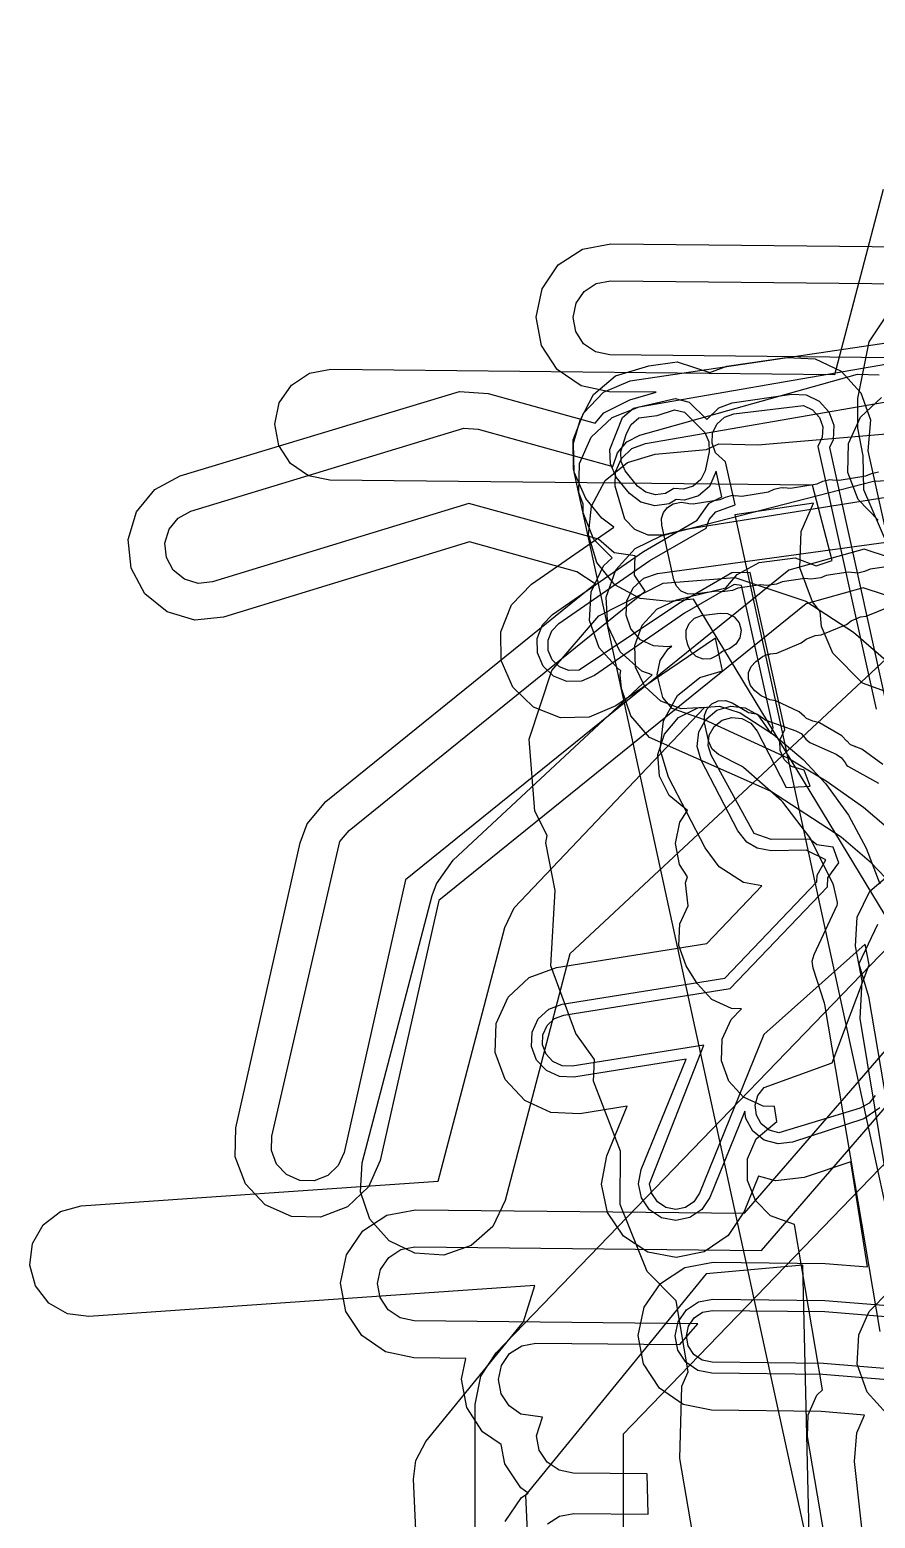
# Model space of a CAD drawing. Header units: metres. Extents: x 17722 to 17999, y 13535 to 15917.
# Drawn here: x 17723.87 to 17746.73, y 15858.62 to 15898.85 of the extents above; entities that cross this region are included whole.
import ezdxf

# ---------------------------------------------------------------- set-up
doc = ezdxf.new("R2010")
doc.units = ezdxf.units.M
doc.layers.add('AI_GREENING_EXCLUSIONS', color=1, linetype='Continuous')
doc.layers.add('AI_GREENING_LAWN', color=82, linetype='Continuous')

msp = doc.modelspace()

# ---------------------------------------------------------------- linework, layer by layer
at = {"layer": 'AI_GREENING_EXCLUSIONS'}
for points in [[(17754.717, 15784.733), (17753.228, 15819.642), (17738.571, 15886.985), (17738.557, 15887.765), (17738.842, 15888.491), (17739.384, 15889.053), (17740.1, 15889.364), (17750.784, 15890.946), (17750.784, 15893.803), (17750.936, 15894.568), (17751.37, 15895.217), (17752.018, 15895.651), (17752.784, 15895.803), (17753.549, 15895.651), (17754.198, 15895.217), (17754.632, 15894.568), (17754.784, 15893.803), (17754.784, 15891.537), (17773.078, 15894.237), (17813.196, 15898.851)], [(17734.589, 15852.207), (17734.246, 15859.676), (17734.307, 15860.177), (17734.582, 15860.694), (17737.22, 15863.926), (17737.521, 15864.906), (17725.473, 15864.069), (17724.892, 15864.143), (17724.384, 15864.434), (17724.026, 15864.897), (17723.872, 15865.462), (17723.947, 15866.042), (17724.237, 15866.55), (17724.7, 15866.908), (17725.265, 15867.062), (17734.911, 15867.732), (17736.711, 15874.59), (17736.968, 15875.116), (17742.109, 15880.537), (17741.477, 15880.5), (17740.927, 15880.701), (17740.496, 15881.096), (17740.249, 15881.627), (17740.224, 15882.212), (17740.425, 15882.761), (17740.82, 15883.193), (17741.351, 15883.44), (17742.686, 15883.765), (17742.993, 15884.131), (17743.587, 15884.455), (17744.564, 15884.581), (17745.133, 15884.362), (17745.564, 15884.505), (17745.033, 15886.54), (17731.98, 15886.676), (17731.407, 15886.796), (17730.924, 15887.126), (17730.604, 15887.616), (17730.496, 15888.191), (17730.616, 15888.764), (17730.946, 15889.247), (17731.436, 15889.567), (17732.011, 15889.676), (17745.638, 15889.534), (17746.953, 15894.544)], [(17748.13, 15883.198), (17746.403, 15883.77), (17744.859, 15883.336), (17734.929, 15875.315), (17733.342, 15868.287), (17733.025, 15867.574), (17732.459, 15867.036), (17731.731, 15866.756), (17730.951, 15866.776), (17730.238, 15867.094), (17729.7, 15867.659), (17729.42, 15868.388), (17729.441, 15869.168), (17731.18, 15876.874), (17731.375, 15877.39), (17731.875, 15877.989), (17739.158, 15883.873), (17738.664, 15884.203), (17735.758, 15885.007), (17729.108, 15882.97), (17728.332, 15882.891), (17727.585, 15883.116), (17726.98, 15883.609), (17726.61, 15884.297), (17726.532, 15885.073), (17726.756, 15885.82), (17727.25, 15886.425), (17727.937, 15886.795), (17735.485, 15889.075), (17736.264, 15889.018), (17739.153, 15888.218), (17739.394, 15888.499), (17740.09, 15888.853), (17740.801, 15889.053), (17739.538, 15889.066), (17738.774, 15889.226), (17738.13, 15889.666), (17737.703, 15890.32), (17737.559, 15891.087), (17737.719, 15891.85), (17738.159, 15892.495), (17738.813, 15892.921), (17739.58, 15893.066), (17747.528, 15892.983)], [(17747.199, 15889.986), (17739.548, 15890.066), (17739.166, 15890.146), (17738.844, 15890.366), (17738.631, 15890.693), (17738.559, 15891.076), (17738.639, 15891.458), (17738.859, 15891.78), (17739.186, 15891.994), (17739.569, 15892.066), (17747.518, 15891.983)], [(17747.067, 15884.908), (17746.42, 15886.417), (17746.404, 15887.337), (17746.255, 15888.087), (17746.255, 15888.889), (17746.559, 15890.42), (17747.427, 15891.717)], [(17747.506, 15864.934), (17746.316, 15872.128), (17746.376, 15873.146), (17746.194, 15874.083), (17746.238, 15874.862), (17746.577, 15875.565), (17747, 15875.931), (17746.626, 15876.321), (17745.803, 15877.031), (17743.898, 15878.27), (17740.628, 15879.72), (17740.117, 15880.31), (17739.871, 15881.05), (17739.83, 15881.42), (17739.853, 15881.532), (17739.782, 15881.566), (17739.261, 15882.146), (17739.001, 15882.882), (17739.043, 15883.662), (17739.38, 15884.366), (17739.613, 15884.574), (17739.123, 15885.073), (17738.83, 15885.796), (17738.832, 15886.032), (17738.712, 15886.345), (17738.733, 15887.125), (17739.05, 15887.838), (17739.616, 15888.375), (17740.345, 15888.655), (17754.918, 15891.178)], [(17746.502, 15857.138), (17746.164, 15860.153), (17746.231, 15860.931), (17746.437, 15861.409), (17745.263, 15861.507), (17742.301, 15861.537), (17741.537, 15861.698), (17740.892, 15862.138), (17740.466, 15862.791), (17740.321, 15863.558), (17740.482, 15864.322), (17740.922, 15864.966), (17741.575, 15865.393), (17742.342, 15865.537), (17745.376, 15865.506), (17746.52, 15865.416), (17746.07, 15868.251), (17744.801, 15867.834), (17744.026, 15867.74), (17743.568, 15867.867), (17743.181, 15866.915), (17742.752, 15866.263), (17742.106, 15865.824), (17741.342, 15865.667), (17740.576, 15865.814), (17739.924, 15866.242), (17739.485, 15866.888), (17739.328, 15867.652), (17739.475, 15868.419), (17740.018, 15869.758), (17738.739, 15869.553), (17737.96, 15869.582), (17737.25, 15869.907), (17736.72, 15870.48), (17736.448, 15871.211), (17736.478, 15871.991), (17736.803, 15872.7), (17737.375, 15873.231), (17738.107, 15873.502), (17742.172, 15874.154), (17743.661, 15875.712), (17743.163, 15875.803), (17742.508, 15876.226), (17742.125, 15876.74), (17741.134, 15878.647), (17740.916, 15879.397), (17741.002, 15880.172), (17741.378, 15880.856), (17741.986, 15881.344), (17742.601, 15881.523), (17742.404, 15882.411), (17739.71, 15880.58), (17738.995, 15880.269), (17738.214, 15880.256), (17737.488, 15880.543), (17736.928, 15881.085), (17736.617, 15881.801), (17736.604, 15882.581), (17736.89, 15883.307), (17737.433, 15883.868), (17739.656, 15885.408), (17739.334, 15885.651), (17738.907, 15886.183), (17738.59, 15886.896), (17738.571, 15887.676), (17738.754, 15888.298), (17739.11, 15888.992), (17739.705, 15889.497), (17740.603, 15889.771), (17741.376, 15889.879), (17742.254, 15889.591), (17742.715, 15889.755), (17744.324, 15889.993), (17745.104, 15889.954), (17745.809, 15889.62), (17746.333, 15889.041), (17746.595, 15888.306), (17746.53, 15887.472), (17747.934, 15881.145)], [(17755.935, 15887.629), (17741.603, 15885.343), (17740.982, 15885.188), (17740.592, 15885.191), (17740.232, 15885.343), (17739.959, 15885.621), (17739.698, 15886.514), (17739.708, 15886.904), (17739.867, 15887.261), (17740.15, 15887.529), (17740.514, 15887.669), (17755.082, 15890.191)], [(17749.111, 15883.927), (17746.427, 15884.816), (17744.39, 15884.244), (17734.03, 15875.874), (17732.367, 15868.507), (17732.208, 15868.151), (17731.925, 15867.882), (17731.561, 15867.742), (17731.171, 15867.752), (17730.815, 15867.91), (17730.546, 15868.193), (17730.406, 15868.558), (17730.416, 15868.948), (17732.253, 15876.912), (17732.503, 15877.211), (17740.503, 15883.674), (17740.221, 15884.112), (17740.234, 15884.634), (17739.671, 15884.71), (17739.244, 15885.08), (17735.744, 15886.049), (17728.815, 15883.926), (17728.427, 15883.887), (17728.054, 15883.999), (17727.751, 15884.246), (17727.566, 15884.589), (17727.527, 15884.978), (17727.639, 15885.351), (17727.886, 15885.654), (17728.23, 15885.838), (17735.608, 15888.083), (17735.997, 15888.054), (17739.637, 15887.046), (17739.758, 15887.417), (17740.012, 15887.713), (17740.36, 15887.89), (17746.244, 15889.542), (17746.829, 15889.528)], [(17764.512, 15846.042), (17741.813, 15883.459), (17741.152, 15883.397), (17740.376, 15883.477), (17739.689, 15883.848), (17739.197, 15884.453), (17738.974, 15885.201), (17739.054, 15885.977), (17739.425, 15886.664), (17740.03, 15887.156), (17740.778, 15887.379), (17742.166, 15887.51), (17742.497, 15887.658), (17743.556, 15887.633), (17765.543, 15889.515)], [(17764.512, 15846.042), (17741.813, 15883.459), (17741.152, 15883.397), (17740.376, 15883.477), (17739.689, 15883.848), (17739.197, 15884.453), (17738.974, 15885.201), (17739.054, 15885.977), (17739.425, 15886.664), (17740.03, 15887.156), (17740.778, 15887.379), (17742.166, 15887.51), (17742.497, 15887.658), (17743.556, 15887.633), (17765.543, 15889.515)], [(17746.851, 15869.713), (17746.414, 15869.416), (17744.489, 15868.784), (17744.102, 15868.737), (17743.726, 15868.842), (17743.419, 15869.082), (17743.227, 15869.422), (17743.202, 15869.626), (17742.254, 15867.291), (17742.04, 15866.965), (17741.717, 15866.746), (17741.335, 15866.667), (17740.952, 15866.74), (17740.626, 15866.955), (17740.407, 15867.277), (17740.328, 15867.66), (17740.401, 15868.043), (17741.612, 15871.026), (17738.581, 15870.54), (17738.191, 15870.555), (17737.837, 15870.718), (17737.571, 15871.004), (17737.436, 15871.369), (17737.45, 15871.759), (17737.613, 15872.114), (17737.899, 15872.379), (17738.265, 15872.515), (17742.662, 15873.219), (17745.147, 15875.82), (17745.157, 15876.004), (17745.392, 15876.418), (17744.863, 15876.677), (17743.915, 15876.662), (17743.532, 15876.732), (17743.257, 15876.896), (17743.013, 15877.201), (17742.021, 15879.108), (17741.912, 15879.483), (17741.955, 15879.871), (17742.143, 15880.213), (17742.448, 15880.457), (17742.822, 15880.566), (17743.21, 15880.523), (17743.552, 15880.335), (17743.902, 15879.826), (17743.966, 15879.989), (17743.114, 15883.83), (17742.915, 15883.861), (17741.566, 15883.082), (17739.141, 15881.402), (17738.783, 15881.247), (17738.393, 15881.24), (17738.03, 15881.383), (17737.75, 15881.654), (17737.594, 15882.012), (17737.588, 15882.402), (17737.731, 15882.765), (17738.002, 15883.046), (17740.461, 15884.749), (17741.914, 15885.593), (17742.235, 15886.058), (17742.582, 15886.225), (17742.428, 15886.922), (17742.243, 15886.505), (17741.946, 15886.252), (17741.574, 15886.133), (17741.349, 15886.151), (17741.156, 15886.038), (17740.769, 15885.983), (17740.392, 15886.081), (17740.08, 15886.316), (17739.724, 15886.759), (17739.566, 15887.115), (17739.556, 15887.505), (17739.893, 15888.37), (17740.191, 15888.623), (17741.319, 15888.881), (17741.696, 15888.783), (17742.176, 15888.314), (17742.494, 15888.635), (17742.861, 15888.766), (17744.47, 15889.004), (17744.86, 15888.984), (17745.213, 15888.817), (17745.475, 15888.528), (17745.606, 15888.16), (17745.586, 15887.771), (17745.486, 15887.559), (17747.016, 15880.666)], [(17746.801, 15885.592), (17746.264, 15886.159), (17745.986, 15886.888), (17746.007, 15887.668), (17746.326, 15888.38), (17746.892, 15888.916)], [(17746.727, 15870.05), (17746.559, 15869.835), (17746.321, 15869.701), (17744.124, 15869.036), (17743.861, 15869.109), (17743.646, 15869.278), (17743.512, 15869.516), (17743.479, 15869.787), (17743.552, 15870.05), (17743.721, 15870.265), (17745.566, 15870.927), (17746.566, 15873.578), (17746.458, 15874.138), (17743.719, 15871.697), (17741.976, 15867.403), (17741.826, 15867.175), (17741.6, 15867.022), (17741.333, 15866.967), (17741.064, 15867.018), (17740.836, 15867.168), (17740.683, 15867.394), (17740.628, 15867.662), (17742.09, 15871.406), (17738.534, 15870.836), (17738.261, 15870.847), (17738.013, 15870.961), (17737.827, 15871.161), (17737.732, 15871.417), (17737.742, 15871.69), (17737.856, 15871.938), (17738.056, 15872.124), (17738.312, 15872.219), (17742.809, 15872.939), (17745.435, 15875.687), (17745.448, 15875.931), (17745.743, 15876.337), (17745.586, 15876.756), (17745.149, 15876.822), (17744.961, 15876.978), (17743.911, 15876.962), (17743.45, 15877.126), (17742.288, 15879.247), (17742.211, 15879.509), (17742.241, 15879.781), (17742.373, 15880.02), (17742.586, 15880.191), (17742.848, 15880.267), (17743.12, 15880.237), (17743.359, 15880.106), (17743.53, 15879.892), (17744.322, 15878.369), (17744.968, 15878.403), (17744.806, 15878.837), (17744.461, 15878.934), (17744.264, 15879.123), (17744.154, 15879.373), (17744.148, 15879.646), (17744.284, 15879.939), (17743.344, 15884.179), (17742.853, 15884.172), (17741.406, 15883.336), (17738.72, 15881.54), (17738.447, 15881.535), (17738.192, 15881.635), (17737.996, 15881.825), (17737.887, 15882.076), (17737.883, 15882.349), (17737.983, 15882.603), (17738.173, 15882.799), (17740.632, 15884.503), (17742.153, 15885.384), (17742.234, 15885.615), (17742.416, 15885.818), (17742.938, 15886.008), (17742.679, 15887.172), (17742.406, 15887.417), (17742.315, 15887.674), (17742.328, 15887.947), (17742.445, 15888.194), (17742.648, 15888.377), (17742.905, 15888.469), (17744.787, 15888.693), (17745.034, 15888.576), (17745.217, 15888.374), (17745.309, 15888.117), (17745.295, 15887.844), (17745.172, 15887.591), (17746.748, 15880.486)], [(17747.154, 15881.973), (17738.474, 15873.874), (17736.727, 15867.208), (17736.386, 15866.506), (17735.802, 15865.989), (17735.064, 15865.734), (17734.285, 15865.78), (17733.583, 15866.122), (17733.066, 15866.706), (17732.811, 15867.443), (17732.857, 15868.222), (17734.751, 15875.448), (17734.866, 15875.77), (17735.321, 15876.404), (17740.693, 15881.416), (17740.416, 15881.513), (17739.835, 15882.033), (17739.497, 15882.737), (17739.454, 15883.516), (17739.712, 15884.252), (17740.233, 15884.834), (17740.936, 15885.172), (17746.679, 15886.646), (17747.429, 15886.682)], [(17747.302, 15880.853), (17746.385, 15881.194), (17745.579, 15882), (17745.277, 15882.723), (17745.238, 15883.128), (17745.028, 15883.389), (17744.687, 15884.306), (17744.726, 15885.292), (17745.057, 15886.057), (17742.934, 15885.744), (17750.815, 15849.538)], [(17747.325, 15877.048), (17746.41, 15877.826), (17745.403, 15878.546), (17744.36, 15879.163), (17742.109, 15880.199), (17741.241, 15880.51), (17740.986, 15880.805), (17740.83, 15881.416), (17740.908, 15881.799), (17741.126, 15882.123), (17741.232, 15882.193), (17741.123, 15882.177), (17740.734, 15882.198), (17740.382, 15882.366), (17740.121, 15882.657), (17739.991, 15883.025), (17740.012, 15883.414), (17740.181, 15883.766), (17740.471, 15884.027), (17740.839, 15884.157), (17748.596, 15885.22)], [(17742.415, 15854.554), (17741.445, 15860.239), (17741.499, 15862.189), (17741.671, 15862.574), (17741.343, 15864.493), (17740.559, 15865.292), (17739.83, 15867.102), (17739.83, 15867.102), (17739.844, 15868.542), (17739.112, 15870.429), (17739.134, 15871.02), (17738.633, 15871.724), (17737.959, 15873.555), (17738.074, 15875.583), (17737.823, 15876.879), (17737.859, 15877.069), (17737.523, 15877.731), (17737.374, 15879.677), (17737.98, 15881.531), (17739.25, 15883.012), (17740.99, 15883.894), (17742.935, 15884.044), (17744.847, 15883.405), (17746.134, 15882.565), (17747.279, 15881.58)], [(17735.914, 15854.172), (17735.913, 15861.698), (17736.066, 15862.464), (17736.475, 15863.088), (17753.178, 15880.382)], [(17746.175, 15853.324), (17744.895, 15860.828), (17744.911, 15861.413), (17745.15, 15861.947), (17745.303, 15862.092), (17744.541, 15866.561), (17743.898, 15866.791), (17743.898, 15866.791), (17743.488, 15867.209), (17743.269, 15867.752), (17743.275, 15868.337), (17743.504, 15868.876), (17744.069, 15869.345), (17744.001, 15869.749), (17743.701, 15869.76), (17743.169, 15870.004), (17742.771, 15870.434), (17742.568, 15870.982), (17742.59, 15871.567), (17742.834, 15872.099), (17743.108, 15872.385), (17742.84, 15872.396), (17742.309, 15872.641), (17741.912, 15873.071), (17741.619, 15873.55), (17741.417, 15874.1), (17741.44, 15874.684), (17741.667, 15875.175), (17741.598, 15875.793), (17741.65, 15875.959), (17741.434, 15876.286), (17741.323, 15876.861), (17741.44, 15877.434), (17741.65, 15877.746), (17741.158, 15878.153), (17740.894, 15878.675), (17740.849, 15879.259), (17741.031, 15879.815), (17741.412, 15880.259), (17741.934, 15880.524), (17742.517, 15880.569), (17743.074, 15880.387), (17743.979, 15879.807), (17744.78, 15879.129), (17745.382, 15878.479), (17746.001, 15877.622), (17746.482, 15876.734), (17746.854, 15875.77)], [(17746.783, 15874.666), (17746.281, 15873.604), (17746.542, 15872.72), (17747.937, 15864.492)], [(17755.294, 15857.233), (17751.908, 15869.045), (17751.831, 15869.543), (17751.736, 15873.131), (17739.913, 15860.89), (17739.914, 15854.172)], [(17736.725, 15858.536), (17737.165, 15859.181), (17737.346, 15859.299), (17737.143, 15859.438), (17736.716, 15860.091), (17736.618, 15860.611), (17736.113, 15860.956), (17735.687, 15861.609), (17735.542, 15862.376), (17735.661, 15862.941), (17734.253, 15862.955), (17733.489, 15863.115), (17732.845, 15863.556), (17732.418, 15864.209), (17732.274, 15864.976), (17732.434, 15865.74), (17732.875, 15866.384), (17733.528, 15866.811), (17734.295, 15866.955), (17743.194, 15866.862), (17748.406, 15872.882)], [(17737.865, 15858.466), (17738.192, 15858.68), (17738.575, 15858.752), (17740.587, 15858.731), (17740.561, 15859.817), (17738.561, 15859.837), (17738.179, 15859.917), (17737.857, 15860.138), (17737.644, 15860.464), (17737.572, 15860.848), (17737.736, 15861.353), (17737.15, 15861.435), (17736.828, 15861.656), (17736.614, 15861.982), (17736.542, 15862.366), (17736.622, 15862.748), (17736.843, 15863.07), (17737.169, 15863.283), (17737.553, 15863.355), (17741.445, 15863.315), (17741.931, 15863.875), (17734.264, 15863.955), (17733.882, 15864.035), (17733.56, 15864.255), (17733.346, 15864.582), (17733.274, 15864.966), (17733.354, 15865.347), (17733.574, 15865.67), (17733.901, 15865.883), (17734.284, 15865.955), (17743.647, 15865.858), (17749.416, 15872.521)], [(17744.94, 15858.189), (17744.771, 15865.463), (17742.155, 15865.228), (17737.269, 15859.241), (17737.586, 15852.345)], [(17747.032, 15861.447), (17746.505, 15862.03), (17746.238, 15862.78), (17746.278, 15863.574), (17746.561, 15864.21), (17747.11, 15864.763)], [(17748.04, 15862.281), (17745.309, 15862.506), (17742.311, 15862.537), (17741.929, 15862.617), (17741.607, 15862.838), (17741.394, 15863.164), (17741.321, 15863.548), (17741.402, 15863.93), (17741.622, 15864.252), (17741.948, 15864.465), (17742.332, 15864.537), (17745.366, 15864.506), (17747.744, 15864.312)], [(17748.167, 15862.571), (17745.323, 15862.806), (17742.314, 15862.837), (17742.047, 15862.893), (17741.821, 15863.048), (17741.672, 15863.276), (17741.621, 15863.545), (17741.677, 15863.812), (17741.832, 15864.037), (17742.06, 15864.187), (17742.329, 15864.237), (17745.363, 15864.206), (17748.114, 15863.98)]]:
    msp.add_lwpolyline(points, dxfattribs=at)
msp.add_lwpolyline([(17742.234, 15887.441), (17742.133, 15886.934), (17742.008, 15886.691), (17741.8, 15886.515), (17741.54, 15886.431), (17741.281, 15886.452), (17741.057, 15886.321), (17740.786, 15886.283), (17740.522, 15886.351), (17740.304, 15886.516), (17739.969, 15886.931), (17739.858, 15887.181), (17739.852, 15887.454), (17740.003, 15887.941), (17740.128, 15888.184), (17740.337, 15888.36), (17740.83, 15888.425), (17741.302, 15888.581), (17741.566, 15888.513), (17742.117, 15887.964), (17742.228, 15887.714), (17742.234, 15887.441)], close=True, dxfattribs=at)
at = {"layer": 'AI_GREENING_LAWN'}
for points in [[(17747.212, 15884.363), (17746.591, 15884.274), (17746.439, 15884.207), (17746.254, 15884.165), (17746.179, 15884.177), (17746.178, 15884.171), (17745.996, 15884.19), (17745.398, 15884.103), (17745.252, 15884.038), (17744.986, 15884), (17744.827, 15884.02), (17744.206, 15883.931), (17744.059, 15883.867), (17743.794, 15883.829), (17743.634, 15883.849), (17743.013, 15883.76), (17742.866, 15883.695), (17742.601, 15883.657), (17742.442, 15883.678), (17741.837, 15883.592), (17741.651, 15883.601), (17741.481, 15883.677), (17741.351, 15883.81), (17741.278, 15883.982), (17740.958, 15885.463), (17740.951, 15885.638), (17741.006, 15885.805), (17741.115, 15885.942), (17741.264, 15886.034), (17741.307, 15886.05), (17741.479, 15886.085), (17741.652, 15886.058), (17741.688, 15886.045), (17741.688, 15886.045), (17741.808, 15886.035), (17742.53, 15886.153), (17742.68, 15886.222), (17742.864, 15886.268), (17742.94, 15886.257), (17742.941, 15886.263), (17743.123, 15886.248), (17743.845, 15886.366), (17743.995, 15886.435), (17744.179, 15886.481), (17744.255, 15886.47), (17744.256, 15886.476), (17744.438, 15886.461), (17745.16, 15886.579), (17745.31, 15886.648), (17745.495, 15886.693), (17745.571, 15886.683), (17745.571, 15886.689), (17745.753, 15886.674), (17746.475, 15886.792), (17746.625, 15886.861), (17746.81, 15886.906)], [(17746.934, 15878.994), (17746.36, 15879.407), (17746.177, 15879.475), (17746.18, 15879.483), (17746.058, 15879.526), (17745.96, 15879.629), (17745.956, 15879.626), (17745.819, 15879.764), (17745.216, 15880.115), (17745.036, 15880.159), (17744.872, 15880.234), (17744.817, 15880.289), (17744.816, 15880.287), (17744.67, 15880.412), (17744.041, 15880.714), (17743.874, 15880.742), (17743.638, 15880.85), (17743.473, 15880.986), (17743.356, 15881.125), (17743.297, 15881.295), (17743.302, 15881.476), (17743.371, 15881.643), (17743.494, 15881.774), (17743.633, 15881.877), (17743.635, 15881.875), (17743.677, 15881.911), (17743.828, 15881.973), (17743.828, 15881.973), (17743.883, 15881.977), (17743.883, 15881.979), (17744.064, 15882.005), (17744.728, 15882.279), (17744.855, 15882.378), (17745.103, 15882.479), (17745.262, 15882.498), (17745.949, 15882.78), (17746.076, 15882.879), (17746.324, 15882.98), (17746.483, 15882.999), (17747.148, 15883.271)], [(17746.861, 15863.668), (17745.361, 15872.509), (17745.352, 15872.544), (17745.048, 15873.488), (17745.025, 15873.673), (17745.071, 15873.854), (17745.698, 15875.188), (17745.709, 15875.226), (17745.706, 15875.266), (17745.607, 15875.702), (17745.587, 15875.756), (17744.988, 15876.974), (17744.962, 15877.016), (17744.227, 15877.975), (17744.193, 15878.011), (17743.162, 15878.913), (17743.111, 15878.948), (17742.487, 15879.265), (17742.317, 15879.405), (17742.225, 15879.605), (17742.113, 15880.121), (17742.109, 15880.313), (17742.178, 15880.492), (17742.309, 15880.632), (17742.484, 15880.712), (17742.676, 15880.721), (17742.857, 15880.656), (17743.269, 15880.412), (17743.303, 15880.398), (17743.377, 15880.392), (17743.377, 15880.392), (17743.377, 15880.382), (17743.522, 15880.361), (17743.703, 15880.24), (17743.735, 15880.206), (17743.769, 15880.188), (17744.577, 15879.906), (17744.72, 15879.827), (17744.831, 15879.707), (17744.853, 15879.673), (17744.96, 15879.583), (17745.669, 15879.272), (17745.816, 15879.172), (17745.92, 15879.027), (17745.933, 15878.999), (17745.955, 15878.968), (17745.984, 15878.945), (17746.815, 15878.488)]]:
    msp.add_lwpolyline(points, dxfattribs=at)
msp.add_lwpolyline([(17743.1, 15882.622), (17743.07, 15882.419), (17742.961, 15882.245), (17742.791, 15882.13), (17742.594, 15882.049), (17742.453, 15881.939), (17742.273, 15881.85), (17742.073, 15881.839), (17741.884, 15881.908), (17741.738, 15882.045), (17741.657, 15882.228), (17741.617, 15882.416), (17741.615, 15882.619), (17741.695, 15882.807), (17741.843, 15882.947), (17742.034, 15883.016), (17742.53, 15883.087), (17742.735, 15883.074), (17742.917, 15882.98), (17743.046, 15882.82), (17743.1, 15882.622)], close=True, dxfattribs=at)

doc.saveas('drawing.dxf')
